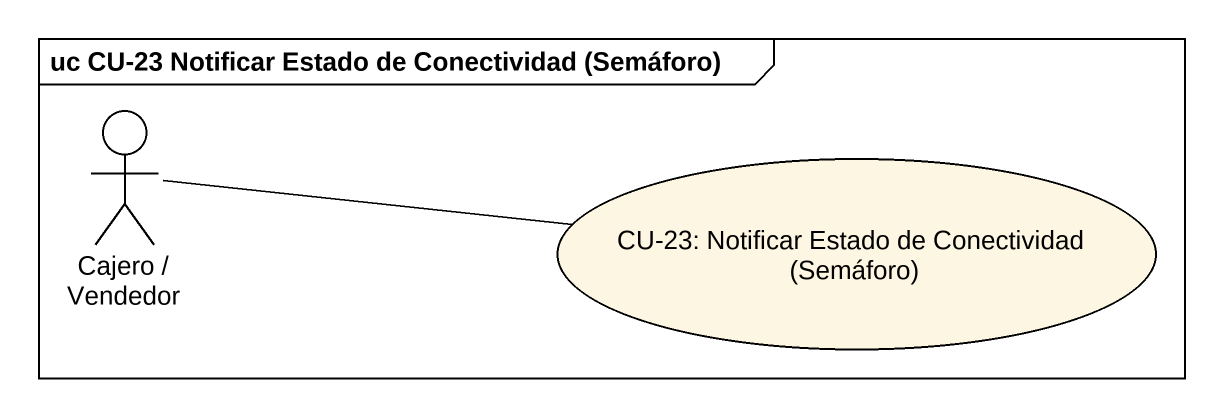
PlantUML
@startuml
mainframe uc CU-23 Notificar Estado de Conectividad (Semáforo)
actor "Cajero / Vendedor" as Cajero_Vendedor
usecase "CU-23: Notificar Estado de Conectividad (Semáforo)" as CU_23_Notificar_Estado_de
Cajero_Vendedor -right- CU_23_Notificar_Estado_de
Cajero_Vendedor -right- CU_23_Notificar_Estado_de
@enduml
